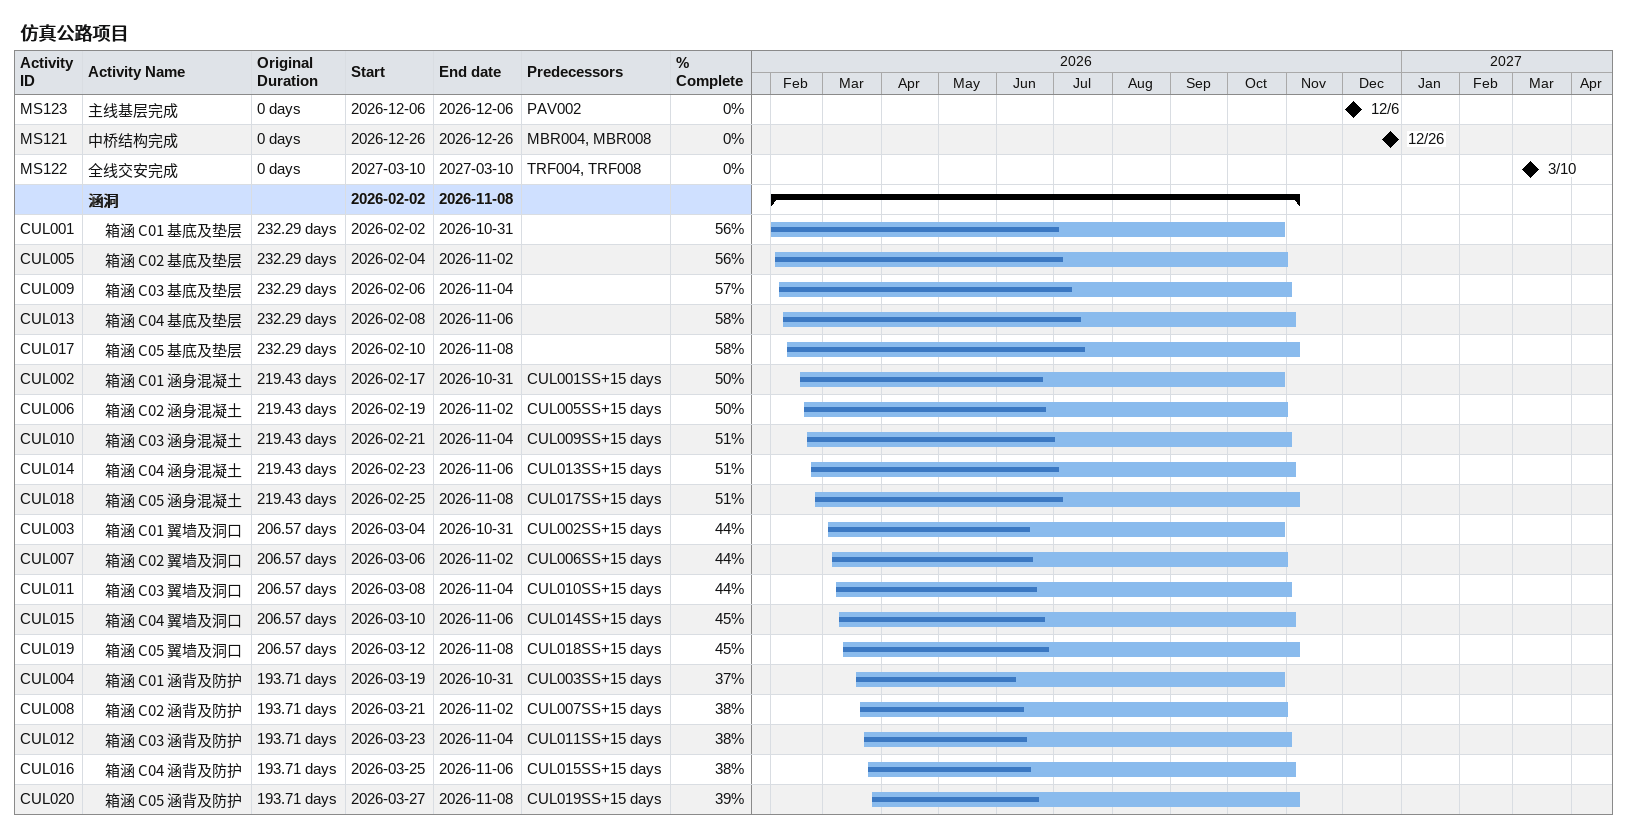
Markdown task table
仿真公路项目

| ID | Level | Task | Original duration | Start | Finish | Predecessors | % complete |
|---|---|---|---|---|---|---|---|
| MS123 | 1 | 主线基层完成 | 0d | 2026-12-06 | 2026-12-06 | PAV002 | 0 |
| MS121 | 1 | 中桥结构完成 | 0d | 2026-12-26 | 2026-12-26 | MBR004, MBR008 | 0 |
| MS122 | 1 | 全线交安完成 | 0d | 2027-03-10 | 2027-03-10 | TRF004, TRF008 | 0 |
|  | 1 | **涵洞** |  | 2026-02-02 | 2026-11-08 |  |  |
| CUL001 | 2 | 箱涵 C01 基底及垫层 | 232.29d | 2026-02-02 | 2026-10-31 |  | 56 |
| CUL005 | 2 | 箱涵 C02 基底及垫层 | 232.29d | 2026-02-04 | 2026-11-02 |  | 56 |
| CUL009 | 2 | 箱涵 C03 基底及垫层 | 232.29d | 2026-02-06 | 2026-11-04 |  | 57 |
| CUL013 | 2 | 箱涵 C04 基底及垫层 | 232.29d | 2026-02-08 | 2026-11-06 |  | 58 |
| CUL017 | 2 | 箱涵 C05 基底及垫层 | 232.29d | 2026-02-10 | 2026-11-08 |  | 58 |
| CUL002 | 2 | 箱涵 C01 涵身混凝土 | 219.43d | 2026-02-17 | 2026-10-31 | CUL001SS+15d | 50 |
| CUL006 | 2 | 箱涵 C02 涵身混凝土 | 219.43d | 2026-02-19 | 2026-11-02 | CUL005SS+15d | 50 |
| CUL010 | 2 | 箱涵 C03 涵身混凝土 | 219.43d | 2026-02-21 | 2026-11-04 | CUL009SS+15d | 51 |
| CUL014 | 2 | 箱涵 C04 涵身混凝土 | 219.43d | 2026-02-23 | 2026-11-06 | CUL013SS+15d | 51 |
| CUL018 | 2 | 箱涵 C05 涵身混凝土 | 219.43d | 2026-02-25 | 2026-11-08 | CUL017SS+15d | 51 |
| CUL003 | 2 | 箱涵 C01 翼墙及洞口 | 206.57d | 2026-03-04 | 2026-10-31 | CUL002SS+15d | 44 |
| CUL007 | 2 | 箱涵 C02 翼墙及洞口 | 206.57d | 2026-03-06 | 2026-11-02 | CUL006SS+15d | 44 |
| CUL011 | 2 | 箱涵 C03 翼墙及洞口 | 206.57d | 2026-03-08 | 2026-11-04 | CUL010SS+15d | 44 |
| CUL015 | 2 | 箱涵 C04 翼墙及洞口 | 206.57d | 2026-03-10 | 2026-11-06 | CUL014SS+15d | 45 |
| CUL019 | 2 | 箱涵 C05 翼墙及洞口 | 206.57d | 2026-03-12 | 2026-11-08 | CUL018SS+15d | 45 |
| CUL004 | 2 | 箱涵 C01 涵背及防护 | 193.71d | 2026-03-19 | 2026-10-31 | CUL003SS+15d | 37 |
| CUL008 | 2 | 箱涵 C02 涵背及防护 | 193.71d | 2026-03-21 | 2026-11-02 | CUL007SS+15d | 38 |
| CUL012 | 2 | 箱涵 C03 涵背及防护 | 193.71d | 2026-03-23 | 2026-11-04 | CUL011SS+15d | 38 |
| CUL016 | 2 | 箱涵 C04 涵背及防护 | 193.71d | 2026-03-25 | 2026-11-06 | CUL015SS+15d | 38 |
| CUL020 | 2 | 箱涵 C05 涵背及防护 | 193.71d | 2026-03-27 | 2026-11-08 | CUL019SS+15d | 39 |
